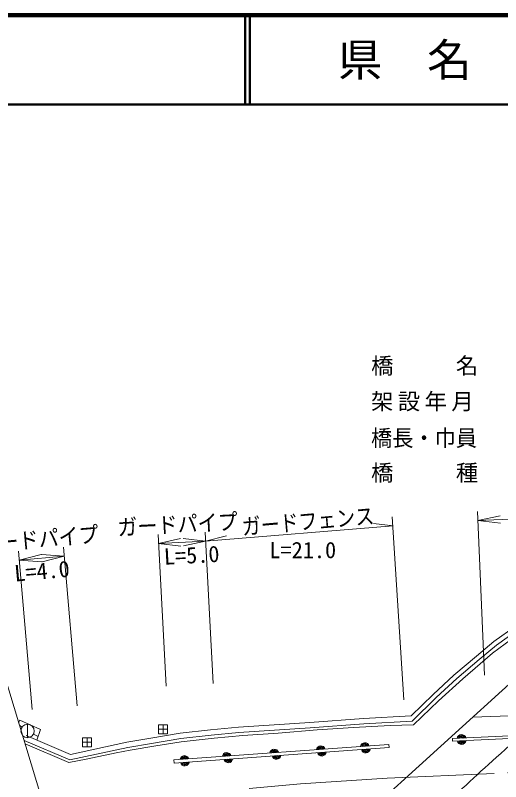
# Model space of a CAD drawing. Units: millimetres, scale not verified. Extents: x 40000 to 680000, y 20000 to 380000.
# Drawn here: x 271983 to 326379, y 294057 to 380000 of the extents above; entities that cross this region are included whole.
import ezdxf
from ezdxf.enums import TextEntityAlignment as Align

# ---------------------------------------------------------------- set-up
doc = ezdxf.new("R2010")
doc.units = ezdxf.units.MM
doc.header["$LTSCALE"] = 1000
doc.linetypes.add('CHAIN', pattern=[18.5, 12, -1.5, 3.5, -1.5])
doc.linetypes.add('DASHED', pattern=[7.5, 6, -1.5])
for name, color, linetype, lineweight in [('M-BGD', 7, 'Continuous', 13), ('M-BMK', 2, 'CHAIN', 13), ('M-BMK-OTRS', 5, 'Continuous', 13), ('M-STR-HTXT', 7, 'Continuous', 13), ('M-TTL', 2, 'Continuous', 140), ('M-TTL-LINE', 7, 'Continuous', 50)]:
    doc.layers.add(name, color=color, linetype=linetype, lineweight=lineweight)
doc.layers.add('M-TTL-TXT', color=7, linetype='Continuous')
doc.styles.add('ＭＳ ゴシック', font='')
doc.styles.get('ＭＳ ゴシック').set_extended_font_data('MS Gothic')

# ---------------------------------------------------------------- blocks, each defined once
blk = doc.blocks.new('open_arrow')
at = {"color": 0, "linetype": 'Continuous', "lineweight": -2}
blk.add_lwpolyline([(7.5, 1.25), (0, 0), (7.5, -1.25)], dxfattribs=at)

msp = doc.modelspace()

# ---------------------------------------------------------------- linework, layer by layer
at = {"layer": 'M-BGD'}
for p, q in [((325624, 309780), (328030, 311501)), ((325930, 309384), (328301, 311080)), ((323656, 308141), (325624, 309780)), ((323977, 307757), (325930, 309384)), ((321135, 306017), (323656, 308141)), ((321467, 305643), (323977, 307757)), ((318819, 303842), (321135, 306017)), ((319166, 303482), (321467, 305643)), ((316362, 301428), (318819, 303842)), ((316469, 300833), (319166, 303482)), ((304993, 300690), (310992, 301130)), ((310992, 301130), (316362, 301428)), ((311031, 300532), (316469, 300833)), ((272713, 300165), (272440, 300384)), ((273354, 300488), (273353, 298988)), ((289034, 300437), (288034, 300437)), ((288034, 300437), (288034, 299437)), ((288534, 299437), (288534, 300437)), ((289034, 299437), (289034, 300437)), ((293864, 299853), (296991, 300156)), ((296991, 300156), (304993, 300690)), ((297040, 299558), (305035, 300091)), ((305035, 300091), (311031, 300532)), ((273189, 299236), (278158, 297120)), ((274014, 299390), (274527, 299122)), ((287155, 298943), (290451, 299480)), ((289034, 299937), (288034, 299937)), ((288034, 299437), (289034, 299437)), ((290451, 299480), (293864, 299853)), ((290532, 298885), (293925, 299256)), ((293925, 299256), (297040, 299558)), ((320983, 298891), (328173, 299219)), ((272954, 298684), (278098, 296494)), ((278158, 297120), (284491, 298476)), ((279528, 298974), (279527, 297974)), ((280527, 298474), (279527, 298474)), ((280528, 298974), (279528, 298974)), ((280027, 297974), (280028, 298974)), ((280527, 297974), (280528, 298974)), ((284491, 298476), (287155, 298943)), ((284605, 297887), (287255, 298351)), ((287255, 298351), (290532, 298885)), ((289758, 296494), (313854, 298222)), ((313854, 298222), (313879, 297873)), ((320983, 298891), (320997, 298591)), ((320997, 298591), (328189, 298920)), ((278098, 296494), (284605, 297887)), ((279527, 297974), (280527, 297974)), ((289783, 296145), (313879, 297873)), ((289758, 296494), (289783, 296145))]:
    msp.add_line(p, q, dxfattribs=at)
at = {"layer": 'M-BGD', "linetype": 'DASHED'}
msp.add_line((323274, 301301), (339566, 301901), dxfattribs=at)
at = {"layer": 'M-BGD'}
for points in [[(273070, 298303), (277983, 296189), (279920, 296592), (283282, 297289), (284863, 297598), (287714, 298093), (290565, 298542), (294252, 298945), (297475, 299254), (301442, 299501), (305811, 299857), (309871, 300150), (313977, 300351), (316595, 300443), (319400, 303108), (322143, 305602), (325475, 308452), (328295, 310559)], [(272352, 300675), (272479, 300969), (274818, 299915), (274383, 298728)]]:
    msp.add_lwpolyline(points, dxfattribs=at)
msp.add_lwpolyline([(310366, 289578), (328986, 306488), (340745, 301884), (321934, 285462)], close=True, dxfattribs=at)
msp.add_circle((273353, 299738), 750, dxfattribs=at)
for centre, radius, start, end in [((322001, 298825), 512, 15.29237, 169.93161), ((322001, 298825), 410, 18.53767, 166.68631), ((322001, 298825), 308, 24.07212, 161.15186), ((311167, 297917), 512, 16.7825, 171.42173), ((311167, 297917), 410, 20.02779, 168.17643), ((311167, 297917), 308, 25.56224, 162.64199), ((321995, 298750), 512, 195.29237, 349.93161), ((321995, 298750), 410, 198.53767, 346.68631), ((321995, 298750), 308, 204.07212, 341.15186), ((322001, 298825), 205, 35.89538, 149.3286), ((321995, 298750), 205, 215.89538, 329.3286), ((301010, 297188), 512, 16.7825, 171.42173), ((301010, 297188), 410, 20.02779, 168.17643), ((301010, 297188), 308, 25.56224, 162.64199), ((301010, 297188), 205, 37.3855, 150.81872), ((306226, 297562), 512, 16.7825, 171.42173), ((306226, 297562), 410, 20.02779, 168.17643), ((306324, 297444), 512, 196.7825, 351.42173), ((306226, 297562), 308, 25.56224, 162.64199), ((306226, 297562), 205, 37.3855, 150.81872), ((311265, 297799), 512, 196.7825, 351.42173), ((311265, 297799), 410, 200.02779, 348.17643), ((311167, 297917), 205, 37.3855, 150.81872), ((311265, 297799), 308, 205.56224, 342.64199), ((311265, 297799), 205, 217.3855, 330.81872), ((290931, 296466), 512, 16.7825, 171.42173), ((290931, 296466), 410, 20.02779, 168.17643), ((290931, 296466), 308, 25.56224, 162.64199), ((290931, 296466), 205, 37.3855, 150.81872), ((295680, 296806), 512, 16.7825, 171.42173), ((295680, 296806), 410, 20.02779, 168.17643), ((295852, 296693), 512, 196.7825, 351.42173), ((295680, 296806), 308, 25.56224, 162.64199), ((295852, 296693), 410, 200.02779, 348.17643), ((295680, 296806), 205, 37.3855, 150.81872), ((295852, 296693), 308, 205.56224, 342.64199), ((295852, 296693), 205, 217.3855, 330.81872), ((301252, 297080), 512, 196.7825, 351.42173), ((301252, 297080), 410, 200.02779, 348.17643), ((301252, 297080), 308, 205.56224, 342.64199), ((301252, 297080), 205, 217.3855, 330.81872), ((306324, 297444), 410, 200.02779, 348.17643), ((306324, 297444), 308, 205.56224, 342.64199), ((306324, 297444), 205, 217.3855, 330.81872), ((290981, 296344), 512, 196.7825, 351.42173), ((290981, 296344), 410, 200.02779, 348.17643), ((290981, 296344), 308, 205.56224, 342.64199), ((290981, 296344), 205, 217.3855, 330.81872)]:
    msp.add_arc(centre, radius, start, end, dxfattribs=at)
msp.add_open_spline([(304085, 250399), (304985, 254786), (305220, 255934), (305864, 259498), (306509, 263063), (306761, 265079), (307382, 268648), (307774, 270898), (307911, 272176), (308429, 274400), (308899, 276417), (309043, 277593), (309790, 279525), (310317, 280889), (310739, 281615), (311568, 282819), (312750, 284536), (313600, 285369), (315073, 286845), (316972, 288748), (318162, 289682), (320146, 291498), (322982, 294095), (324520, 295606), (327416, 298138), (329284, 299772), (330328, 300693), (332276, 302231), (333198, 302960), (333656, 303463), (334678, 304044), (335570, 304551), (336125, 304732), (337079, 305112), (338168, 305546), (338763, 305851), (339899, 306134), (341978, 306653), (343183, 306771), (345307, 307055), (348419, 307472), (349529, 307469), (353325, 307612)], degree=3, knots=[0, 0, 0, 0, 1, 1, 1, 2, 2, 2, 3, 3, 3, 4, 4, 4, 5, 5, 5, 6, 6, 6, 7, 7, 7, 8, 8, 8, 9, 9, 9, 10, 10, 10, 11, 11, 11, 12, 12, 12, 13, 13, 13, 14, 14, 14, 14], dxfattribs=at)
at = {"layer": 'M-BMK'}
msp.add_lwpolyline([(298208, 293293), (303949, 293820), (313675, 294446), (327585, 295071), (344179, 296010), (359893, 296817), (369689, 296746), (376766, 296466)], dxfattribs=at)
at = {"layer": 'M-BMK-OTRS'}
msp.add_line((275900, 288944), (267977, 315142), dxfattribs=at)
at = {"layer": 'M-STR-HTXT'}
for p, q in [((323830, 323348), (389960, 326185)), ((324574, 305997), (323787, 324347)), ((314230, 323756), (315516, 303240)), ((288873, 304784), (287982, 321770)), ((294140, 305060), (293249, 322046)), ((293301, 321047), (295638, 321642)), ((288034, 320771), (293301, 321047)), ((273884, 302138), (272326, 319899)), ((278929, 302581), (277371, 320342)), ((272413, 318903), (277458, 319346))]:
    msp.add_line(p, q, dxfattribs=at)
msp.add_lwpolyline([(293301, 321047), (314330, 322734), (312124, 323010)], dxfattribs=at)
at = {"layer": 'M-TTL'}
msp.add_line((680000, 380000), (40000, 380000), dxfattribs=at)
at = {"layer": 'M-TTL-LINE'}
for p, q in [((297750, 380000), (297750, 370000)), ((298250, 380000), (298250, 370000)), ((40000, 370000), (680000, 370000))]:
    msp.add_line(p, q, dxfattribs=at)

# ---------------------------------------------------------------- block references
at = {"layer": 'M-STR-HTXT', "xscale": 333, "yscale": 333}
for p, rotation in [((323830, 323348), 2.5), ((293301, 321047), 183), ((288034, 320771), 3), ((277458, 319346), 185), ((272413, 318903), 5)]:
    msp.add_blockref('open_arrow', p, dxfattribs=dict(at, rotation=rotation))

# ---------------------------------------------------------------- texts
at = {"layer": 'M-BGD', "style": 'ＭＳ ゴシック', "width": 0.95}
msp.add_text('橋長・巾員', height=1833, rotation=359.99, dxfattribs=at).set_placement((311853, 332601), align=Align.MIDDLE_LEFT)
at = {"layer": 'M-BGD', "char_height": 1833, "attachment_point": 4, "rotation": 359.99, "style": 'ＭＳ ゴシック'}
for s, insert in [('\\T3.8;橋名', (311854, 340601)), ('\\T1.2;架設年月', (311854, 336601)), ('\\T3.8;橋種', (311852, 328601))]:
    msp.add_mtext(s, dxfattribs=dict(at, insert=insert))
at = {"layer": 'M-STR-HTXT', "style": 'ＭＳ ゴシック'}
for s, rotation, width, p in [('ガードパイプ', 3.003, 0.9, (283418, 322565)), ('ガードフェンス', 4.917, 0.85, (297367, 322627)), ('ガードパイプ', 5.014, 0.9, (267861, 320668))]:
    msp.add_text(s, height=1833, rotation=rotation, dxfattribs=dict(at, width=width)).set_placement(p, align=Align.MIDDLE_LEFT)
msp.add_text('L=21.0', height=1833, rotation=359.99, dxfattribs=at).set_placement((300459, 320037), align=Align.MIDDLE_LEFT)
for s, rotation, p in [('L=5.0', 3.003, (291819, 317997)), ('L=4.0', 5.014, (275094, 316222))]:
    msp.add_text(s, height=1833, rotation=rotation, dxfattribs=at).set_placement(p, align=Align.BOTTOM_CENTER)
at = {"layer": 'M-TTL-TXT', "style": 'ＭＳ ゴシック'}
msp.add_text('県\u3000名', height=3666, dxfattribs=at).set_placement((315625, 375000), align=Align.MIDDLE_CENTER)

doc.saveas('drawing.dxf')
